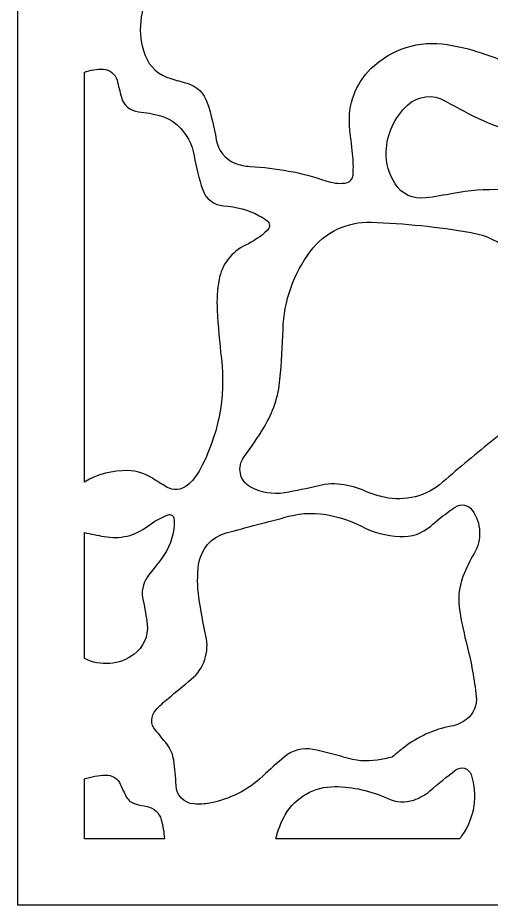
# Model space of a CAD drawing. Header units: centimetres. Extents: x -13.3 to -1.5, y -3.6 to 2.5.
# Drawn here: x -13.328 to -11.699, y -3.636 to -0.581 of the extents above; entities that cross this region are included whole.
import ezdxf

# ---------------------------------------------------------------- set-up
doc = ezdxf.new("R2010")
doc.units = ezdxf.units.CM
doc.header["$MEASUREMENT"] = 0
doc.layers.add('layer 1', color=7, linetype='Continuous')

msp = doc.modelspace()

# ---------------------------------------------------------------- linework, layer by layer
at = {"layer": 'layer 1', "color": 250, "lineweight": 30}
for points, knots in [([(-1.49953, -3.63616), (-1.49953, -3.63616), (-1.49953, 2.47513), (-1.49953, 2.47513), (-1.49953, 2.47513), (-1.49953, 2.47513), (-13.32779, 2.47513), (-13.32779, 2.47513), (-13.32779, 2.47513), (-13.32779, 2.47513), (-13.32779, -3.63616), (-13.32779, -3.63616), (-13.32779, -3.63616), (-13.32779, -3.63616), (-1.49953, -3.63616), (-1.49953, -3.63616)], [0, 0, 0, 0, 0.2, 0.2, 0.2, 0.2, 0.4, 0.4, 0.4, 0.4, 0.6, 0.6, 0.6, 0.6, 1, 1, 1, 1]), ([(-11.08914, -0.74589), (-11.03516, -0.72247), (-10.98696, -0.68755), (-10.94788, -0.64354), (-10.94788, -0.64354), (-10.9318, -0.62547), (-10.9177, -0.60572), (-10.90582, -0.58465), (-10.90582, -0.58465), (-10.88803, -0.55307), (-10.8944, -0.51343), (-10.92123, -0.48907), (-10.92123, -0.48907), (-10.95981, -0.45403), (-11.00372, -0.42539), (-11.05134, -0.40423), (-11.05134, -0.40423), (-11.10802, -0.37905), (-11.16204, -0.34824), (-11.21258, -0.31228), (-11.21258, -0.31228), (-11.26059, -0.27812), (-11.32104, -0.26654), (-11.37827, -0.28055), (-11.37827, -0.28055), (-11.43305, -0.29396), (-11.48619, -0.31338), (-11.5367, -0.33847), (-11.5367, -0.33847), (-11.54937, -0.34476), (-11.56207, -0.351), (-11.5748, -0.35717), (-11.5748, -0.35717), (-11.69521, -0.41551), (-11.82954, -0.43926), (-11.96265, -0.42577), (-11.96265, -0.42577), (-12.01087, -0.42087), (-12.05831, -0.41008), (-12.10389, -0.39363), (-12.10389, -0.39363), (-12.15456, -0.37538), (-12.18655, -0.32518), (-12.18181, -0.27154), (-12.18181, -0.27154), (-12.17696, -0.21708), (-12.17115, -0.16272), (-12.16438, -0.10848), (-12.16438, -0.10848), (-12.1614, -0.08469), (-12.16906, -0.06082), (-12.18532, -0.0432), (-12.18532, -0.0432), (-12.19885, -0.02858), (-12.21703, -0.01912), (-12.23678, -0.01646), (-12.23678, -0.01646), (-12.29128, -0.0091), (-12.34658, -0.02161), (-12.39259, -0.05174), (-12.39259, -0.05174), (-12.41391, -0.0657), (-12.44092, -0.06779), (-12.46413, -0.05728), (-12.46413, -0.05728), (-12.48594, -0.04741), (-12.50723, -0.03644), (-12.52791, -0.02439), (-12.52791, -0.02439), (-12.53936, -0.01774), (-12.55327, -0.01687), (-12.56546, -0.02204), (-12.56546, -0.02204), (-12.57765, -0.02721), (-12.58667, -0.03772), (-12.58985, -0.05057), (-12.58985, -0.05057), (-12.60003, -0.09149), (-12.61123, -0.13215), (-12.62342, -0.17252), (-12.62342, -0.17252), (-12.64157, -0.23257), (-12.68301, -0.28291), (-12.73844, -0.3123), (-12.73844, -0.3123), (-12.80318, -0.34661), (-12.85266, -0.40391), (-12.87715, -0.47296), (-12.87715, -0.47296), (-12.89089, -0.5117), (-12.90012, -0.55188), (-12.90465, -0.59274), (-12.90465, -0.59274), (-12.90908, -0.63259), (-12.90391, -0.67291), (-12.88955, -0.71036), (-12.88955, -0.71036), (-12.87459, -0.74938), (-12.84202, -0.77896), (-12.80174, -0.79008), (-12.80174, -0.79008), (-12.7828, -0.79531), (-12.76388, -0.80065), (-12.74499, -0.80607), (-12.74499, -0.80607), (-12.71215, -0.81551), (-12.68618, -0.84075), (-12.67577, -0.8733), (-12.67577, -0.8733), (-12.66251, -0.91483), (-12.65232, -0.95728), (-12.64529, -1.00031), (-12.64529, -1.00031), (-12.63936, -1.03658), (-12.61499, -1.06711), (-12.58091, -1.0809), (-12.58091, -1.0809), (-12.56407, -1.08772), (-12.54621, -1.09165), (-12.52806, -1.09253), (-12.52806, -1.09253), (-12.43932, -1.09684), (-12.35159, -1.11355), (-12.26748, -1.14218), (-12.26748, -1.14218), (-12.24653, -1.14931), (-12.22433, -1.15197), (-12.20228, -1.15001), (-12.20228, -1.15001), (-12.18701, -1.14864), (-12.17504, -1.13635), (-12.17411, -1.12104), (-12.17411, -1.12104), (-12.17264, -1.09713), (-12.1733, -1.07313), (-12.17609, -1.04933), (-12.17609, -1.04933), (-12.1798, -1.01763), (-12.18311, -0.98589), (-12.18602, -0.95411), (-12.18602, -0.95411), (-12.19278, -0.88038), (-12.16595, -0.80747), (-12.11304, -0.75566), (-12.11304, -0.75566), (-12.04366, -0.68773), (-11.94597, -0.65693), (-11.85015, -0.67271), (-11.85015, -0.67271), (-11.80485, -0.68017), (-11.76029, -0.69162), (-11.71699, -0.7069), (-11.71699, -0.7069), (-11.66219, -0.72627), (-11.60786, -0.747), (-11.55409, -0.76906), (-11.55409, -0.76906), (-11.45952, -0.80785), (-11.35543, -0.81693), (-11.25558, -0.79504), (-11.25558, -0.79504), (-11.199, -0.78265), (-11.14339, -0.76622), (-11.08915, -0.74589)], [0, 0, 0, 0, 0.0238095, 0.0238095, 0.0238095, 0.0238095, 0.047619, 0.047619, 0.047619, 0.047619, 0.0714286, 0.0714286, 0.0714286, 0.0714286, 0.0952381, 0.0952381, 0.0952381, 0.0952381, 0.1190476, 0.1190476, 0.1190476, 0.1190476, 0.1428571, 0.1428571, 0.1428571, 0.1428571, 0.1666667, 0.1666667, 0.1666667, 0.1666667, 0.1904762, 0.1904762, 0.1904762, 0.1904762, 0.2142857, 0.2142857, 0.2142857, 0.2142857, 0.2380952, 0.2380952, 0.2380952, 0.2380952, 0.2619048, 0.2619048, 0.2619048, 0.2619048, 0.2857143, 0.2857143, 0.2857143, 0.2857143, 0.3095238, 0.3095238, 0.3095238, 0.3095238, 0.3333333, 0.3333333, 0.3333333, 0.3333333, 0.3571429, 0.3571429, 0.3571429, 0.3571429, 0.3809524, 0.3809524, 0.3809524, 0.3809524, 0.4047619, 0.4047619, 0.4047619, 0.4047619, 0.4285714, 0.4285714, 0.4285714, 0.4285714, 0.452381, 0.452381, 0.452381, 0.452381, 0.4761905, 0.4761905, 0.4761905, 0.4761905, 0.5, 0.5, 0.5, 0.5, 0.5238095, 0.5238095, 0.5238095, 0.5238095, 0.547619, 0.547619, 0.547619, 0.547619, 0.5714286, 0.5714286, 0.5714286, 0.5714286, 0.5952381, 0.5952381, 0.5952381, 0.5952381, 0.6190476, 0.6190476, 0.6190476, 0.6190476, 0.6428571, 0.6428571, 0.6428571, 0.6428571, 0.6666667, 0.6666667, 0.6666667, 0.6666667, 0.6904762, 0.6904762, 0.6904762, 0.6904762, 0.7142857, 0.7142857, 0.7142857, 0.7142857, 0.7380952, 0.7380952, 0.7380952, 0.7380952, 0.7619048, 0.7619048, 0.7619048, 0.7619048, 0.7857143, 0.7857143, 0.7857143, 0.7857143, 0.8095238, 0.8095238, 0.8095238, 0.8095238, 0.8333333, 0.8333333, 0.8333333, 0.8333333, 0.8571429, 0.8571429, 0.8571429, 0.8571429, 0.8809524, 0.8809524, 0.8809524, 0.8809524, 0.9047619, 0.9047619, 0.9047619, 0.9047619, 0.9285714, 0.9285714, 0.9285714, 0.9285714, 0.952381, 0.952381, 0.952381, 0.952381, 1, 1, 1, 1]), ([(-13.09865, -0.76793), (-13.09865, -0.76793), (-13.09865, -2.17922), (-13.09865, -2.17922), (-13.09865, -2.17922), (-13.05343, -2.15222), (-13.00147, -2.13855), (-12.94881, -2.13981), (-12.94881, -2.13981), (-12.91888, -2.14053), (-12.88972, -2.14957), (-12.86463, -2.16591), (-12.86463, -2.16591), (-12.84857, -2.17637), (-12.83231, -2.1865), (-12.81584, -2.19629), (-12.81584, -2.19629), (-12.79315, -2.20977), (-12.76444, -2.20738), (-12.74432, -2.1903), (-12.74432, -2.1903), (-12.72811, -2.17654), (-12.7145, -2.15999), (-12.70415, -2.14142), (-12.70415, -2.14142), (-12.63834, -2.02345), (-12.61149, -1.88779), (-12.62744, -1.75365), (-12.62744, -1.75365), (-12.63403, -1.69823), (-12.63883, -1.6426), (-12.64182, -1.58686), (-12.64182, -1.58686), (-12.64372, -1.5517), (-12.64152, -1.51642), (-12.63527, -1.48177), (-12.63527, -1.48177), (-12.62596, -1.43017), (-12.59228, -1.38621), (-12.54491, -1.36375), (-12.54491, -1.36375), (-12.51711, -1.35058), (-12.49147, -1.33328), (-12.46885, -1.31243), (-12.46885, -1.31243), (-12.46427, -1.30821), (-12.46173, -1.3022), (-12.4619, -1.29597), (-12.4619, -1.29597), (-12.46206, -1.28974), (-12.46489, -1.28391), (-12.46969, -1.27993), (-12.46969, -1.27993), (-12.47805, -1.27298), (-12.48713, -1.26696), (-12.49677, -1.26194), (-12.49677, -1.26194), (-12.53486, -1.24213), (-12.57667, -1.23056), (-12.61951, -1.22799), (-12.61951, -1.22799), (-12.65255, -1.22601), (-12.6811, -1.20416), (-12.69169, -1.17281), (-12.69169, -1.17281), (-12.7045, -1.13485), (-12.71424, -1.09592), (-12.7208, -1.05639), (-12.7208, -1.05639), (-12.72752, -1.01582), (-12.74759, -0.97867), (-12.77784, -0.95081), (-12.77784, -0.95081), (-12.79464, -0.93533), (-12.8149, -0.92409), (-12.83694, -0.91804), (-12.83694, -0.91804), (-12.86181, -0.91123), (-12.88723, -0.90661), (-12.9129, -0.90423), (-12.9129, -0.90423), (-12.94113, -0.90162), (-12.96462, -0.8814), (-12.97145, -0.85389), (-12.97145, -0.85389), (-12.97629, -0.83437), (-12.98126, -0.81488), (-12.98638, -0.79543), (-12.98638, -0.79543), (-12.99206, -0.77384), (-13.01118, -0.75852), (-13.03349, -0.75773), (-13.03349, -0.75773), (-13.05567, -0.75694), (-13.07778, -0.7604), (-13.09865, -0.76793)], [0, 0, 0, 0, 0.04, 0.04, 0.04, 0.04, 0.08, 0.08, 0.08, 0.08, 0.12, 0.12, 0.12, 0.12, 0.16, 0.16, 0.16, 0.16, 0.2, 0.2, 0.2, 0.2, 0.24, 0.24, 0.24, 0.24, 0.28, 0.28, 0.28, 0.28, 0.32, 0.32, 0.32, 0.32, 0.36, 0.36, 0.36, 0.36, 0.4, 0.4, 0.4, 0.4, 0.44, 0.44, 0.44, 0.44, 0.48, 0.48, 0.48, 0.48, 0.52, 0.52, 0.52, 0.52, 0.56, 0.56, 0.56, 0.56, 0.6, 0.6, 0.6, 0.6, 0.64, 0.64, 0.64, 0.64, 0.68, 0.68, 0.68, 0.68, 0.72, 0.72, 0.72, 0.72, 0.76, 0.76, 0.76, 0.76, 0.8, 0.8, 0.8, 0.8, 0.84, 0.84, 0.84, 0.84, 0.88, 0.88, 0.88, 0.88, 0.92, 0.92, 0.92, 0.92, 1, 1, 1, 1]), ([(-10.99374, -1.03923), (-10.96221, -1.03834), (-10.93086, -1.0343), (-10.90014, -1.02714), (-10.90014, -1.02714), (-10.84394, -1.01404), (-10.78898, -0.99612), (-10.73587, -0.97356), (-10.73587, -0.97356), (-10.70763, -0.96155), (-10.69211, -0.93103), (-10.6991, -0.90116), (-10.6991, -0.90116), (-10.70923, -0.8578), (-10.73686, -0.82061), (-10.77547, -0.79842), (-10.77547, -0.79842), (-10.80581, -0.78098), (-10.84419, -0.78728), (-10.86731, -0.81354), (-10.86731, -0.81354), (-10.88472, -0.83329), (-10.90311, -0.85216), (-10.92239, -0.87009), (-10.92239, -0.87009), (-10.96946, -0.9138), (-11.0304, -0.93962), (-11.09455, -0.94306), (-11.09455, -0.94306), (-11.2005, -0.94873), (-11.30613, -0.95903), (-11.41118, -0.97394), (-11.41118, -0.97394), (-11.46921, -0.98217), (-11.5281, -0.98251), (-11.58622, -0.97495), (-11.58622, -0.97495), (-11.63473, -0.96869), (-11.68203, -0.95515), (-11.7265, -0.9348), (-11.7265, -0.9348), (-11.77076, -0.91456), (-11.81394, -0.89201), (-11.85584, -0.86725), (-11.85584, -0.86725), (-11.89796, -0.84239), (-11.95135, -0.84811), (-11.98718, -0.8814), (-11.98718, -0.8814), (-12.03205, -0.92306), (-12.05831, -0.98093), (-12.0601, -1.04213), (-12.0601, -1.04213), (-12.06124, -1.08127), (-12.05057, -1.11981), (-12.02948, -1.1528), (-12.02948, -1.1528), (-12.00709, -1.18779), (-11.96649, -1.20664), (-11.92531, -1.2011), (-11.92531, -1.2011), (-11.8932, -1.19678), (-11.86123, -1.19155), (-11.82942, -1.18539), (-11.82942, -1.18539), (-11.77491, -1.17481), (-11.71933, -1.17065), (-11.66385, -1.17298), (-11.66385, -1.17298), (-11.60931, -1.17524), (-11.56283, -1.21338), (-11.54985, -1.26639), (-11.54985, -1.26639), (-11.54331, -1.29315), (-11.5332, -1.3189), (-11.51979, -1.34297), (-11.51979, -1.34297), (-11.50861, -1.36304), (-11.48665, -1.3746), (-11.46377, -1.37244), (-11.46377, -1.37244), (-11.44226, -1.37041), (-11.42191, -1.3618), (-11.40547, -1.34777), (-11.40547, -1.34777), (-11.38896, -1.33369), (-11.37825, -1.31401), (-11.37541, -1.2925), (-11.37541, -1.2925), (-11.37121, -1.26071), (-11.36862, -1.22874), (-11.36765, -1.1967), (-11.36765, -1.1967), (-11.36711, -1.17852), (-11.363, -1.16061), (-11.35558, -1.144), (-11.35558, -1.144), (-11.34126, -1.11189), (-11.31262, -1.08838), (-11.27835, -1.08054), (-11.27835, -1.08054), (-11.20764, -1.06438), (-11.13622, -1.05145), (-11.06433, -1.04181), (-11.06433, -1.04181), (-11.04094, -1.03867), (-11.0173, -1.0378), (-10.99374, -1.03923)], [0, 0, 0, 0, 0.0357143, 0.0357143, 0.0357143, 0.0357143, 0.0714286, 0.0714286, 0.0714286, 0.0714286, 0.1071429, 0.1071429, 0.1071429, 0.1071429, 0.1428571, 0.1428571, 0.1428571, 0.1428571, 0.1785714, 0.1785714, 0.1785714, 0.1785714, 0.2142857, 0.2142857, 0.2142857, 0.2142857, 0.25, 0.25, 0.25, 0.25, 0.2857143, 0.2857143, 0.2857143, 0.2857143, 0.3214286, 0.3214286, 0.3214286, 0.3214286, 0.3571429, 0.3571429, 0.3571429, 0.3571429, 0.3928571, 0.3928571, 0.3928571, 0.3928571, 0.4285714, 0.4285714, 0.4285714, 0.4285714, 0.4642857, 0.4642857, 0.4642857, 0.4642857, 0.5, 0.5, 0.5, 0.5, 0.5357143, 0.5357143, 0.5357143, 0.5357143, 0.5714286, 0.5714286, 0.5714286, 0.5714286, 0.6071429, 0.6071429, 0.6071429, 0.6071429, 0.6428571, 0.6428571, 0.6428571, 0.6428571, 0.6785714, 0.6785714, 0.6785714, 0.6785714, 0.7142857, 0.7142857, 0.7142857, 0.7142857, 0.75, 0.75, 0.75, 0.75, 0.7857143, 0.7857143, 0.7857143, 0.7857143, 0.8214286, 0.8214286, 0.8214286, 0.8214286, 0.8571429, 0.8571429, 0.8571429, 0.8571429, 0.8928571, 0.8928571, 0.8928571, 0.8928571, 0.9285714, 0.9285714, 0.9285714, 0.9285714, 1, 1, 1, 1]), ([(-12.12219, -2.2148), (-12.10428, -2.22181), (-12.08585, -2.22741), (-12.06706, -2.23155), (-12.06706, -2.23155), (-11.99566, -2.24725), (-11.9211, -2.22813), (-11.86611, -2.17995), (-11.86611, -2.17995), (-11.80825, -2.12928), (-11.74927, -2.07989), (-11.68923, -2.03182), (-11.68923, -2.03182), (-11.62717, -1.98213), (-11.58545, -1.91149), (-11.57196, -1.83314), (-11.57196, -1.83314), (-11.55197, -1.71712), (-11.55523, -1.59834), (-11.58157, -1.4836), (-11.58157, -1.4836), (-11.59548, -1.423), (-11.63598, -1.37195), (-11.69184, -1.34466), (-11.69184, -1.34466), (-11.71604, -1.33284), (-11.74177, -1.32451), (-11.7683, -1.31992), (-11.7683, -1.31992), (-11.88209, -1.30024), (-11.99709, -1.28839), (-12.1125, -1.28446), (-12.1125, -1.28446), (-12.19412, -1.28169), (-12.27188, -1.31891), (-12.32086, -1.38425), (-12.32086, -1.38425), (-12.37928, -1.46217), (-12.41224, -1.55615), (-12.41525, -1.6535), (-12.41525, -1.6535), (-12.41703, -1.71103), (-12.42056, -1.7685), (-12.42582, -1.82582), (-12.42582, -1.82582), (-12.43115, -1.88387), (-12.44971, -1.93995), (-12.48006, -1.98972), (-12.48006, -1.98972), (-12.50176, -2.0253), (-12.52508, -2.05987), (-12.54993, -2.09333), (-12.54993, -2.09333), (-12.56179, -2.10933), (-12.56622, -2.12964), (-12.5621, -2.14913), (-12.5621, -2.14913), (-12.55797, -2.16862), (-12.54578, -2.18534), (-12.52845, -2.19515), (-12.52845, -2.19515), (-12.4926, -2.2155), (-12.45087, -2.22293), (-12.4102, -2.21621), (-12.4102, -2.21621), (-12.37068, -2.20968), (-12.33144, -2.20157), (-12.29257, -2.1919), (-12.29257, -2.1919), (-12.26405, -2.18481), (-12.23437, -2.18369), (-12.2054, -2.18858), (-12.2054, -2.18858), (-12.17659, -2.19345), (-12.14859, -2.20227), (-12.12219, -2.2148)], [0, 0, 0, 0, 0.05, 0.05, 0.05, 0.05, 0.1, 0.1, 0.1, 0.1, 0.15, 0.15, 0.15, 0.15, 0.2, 0.2, 0.2, 0.2, 0.25, 0.25, 0.25, 0.25, 0.3, 0.3, 0.3, 0.3, 0.35, 0.35, 0.35, 0.35, 0.4, 0.4, 0.4, 0.4, 0.45, 0.45, 0.45, 0.45, 0.5, 0.5, 0.5, 0.5, 0.55, 0.55, 0.55, 0.55, 0.6, 0.6, 0.6, 0.6, 0.65, 0.65, 0.65, 0.65, 0.7, 0.7, 0.7, 0.7, 0.75, 0.75, 0.75, 0.75, 0.8, 0.8, 0.8, 0.8, 0.85, 0.85, 0.85, 0.85, 0.9, 0.9, 0.9, 0.9, 1, 1, 1, 1]), ([(-12.03953, -3.12555), (-12.02618, -3.11452), (-12.01269, -3.10366), (-11.99907, -3.09297), (-11.99907, -3.09297), (-11.95166, -3.05577), (-11.89592, -3.03059), (-11.83667, -3.0196), (-11.83667, -3.0196), (-11.81664, -3.01589), (-11.79787, -3.00722), (-11.78205, -2.99438), (-11.78205, -2.99438), (-11.75907, -2.97575), (-11.74715, -2.94674), (-11.75043, -2.91734), (-11.75043, -2.91734), (-11.75695, -2.85879), (-11.76752, -2.80076), (-11.78205, -2.74367), (-11.78205, -2.74367), (-11.79202, -2.70449), (-11.80052, -2.66495), (-11.80753, -2.62514), (-11.80753, -2.62514), (-11.81467, -2.58462), (-11.81073, -2.5429), (-11.79614, -2.50443), (-11.79614, -2.50443), (-11.78569, -2.47686), (-11.77287, -2.45023), (-11.75786, -2.42485), (-11.75786, -2.42485), (-11.73031, -2.37828), (-11.73278, -2.31991), (-11.7642, -2.27587), (-11.7642, -2.27587), (-11.77761, -2.25709), (-11.80343, -2.25228), (-11.82267, -2.26502), (-11.82267, -2.26502), (-11.83219, -2.27132), (-11.8415, -2.27792), (-11.85059, -2.28481), (-11.85059, -2.28481), (-11.86987, -2.29943), (-11.88864, -2.31469), (-11.90689, -2.33056), (-11.90689, -2.33056), (-11.9362, -2.35606), (-11.97431, -2.36915), (-12.01309, -2.36705), (-12.01309, -2.36705), (-12.05929, -2.36455), (-12.10448, -2.35241), (-12.14571, -2.33144), (-12.14571, -2.33144), (-12.1789, -2.31455), (-12.2141, -2.30199), (-12.25047, -2.29404), (-12.25047, -2.29404), (-12.29823, -2.28362), (-12.34776, -2.28463), (-12.39506, -2.297), (-12.39506, -2.297), (-12.46695, -2.3158), (-12.53877, -2.33484), (-12.61052, -2.35412), (-12.61052, -2.35412), (-12.66134, -2.36779), (-12.69886, -2.41072), (-12.70554, -2.46291), (-12.70554, -2.46291), (-12.71038, -2.50063), (-12.71013, -2.53882), (-12.70478, -2.57647), (-12.70478, -2.57647), (-12.69848, -2.62087), (-12.69034, -2.66499), (-12.68037, -2.70872), (-12.68037, -2.70872), (-12.66775, -2.76398), (-12.68727, -2.82168), (-12.73079, -2.85799), (-12.73079, -2.85799), (-12.75732, -2.88012), (-12.78392, -2.90217), (-12.81057, -2.92415), (-12.81057, -2.92415), (-12.82554, -2.93649), (-12.83968, -2.9498), (-12.8529, -2.96398), (-12.8529, -2.96398), (-12.87111, -2.98354), (-12.87164, -3.01367), (-12.85407, -3.03381), (-12.85407, -3.03381), (-12.84078, -3.04906), (-12.82789, -3.06465), (-12.81541, -3.08058), (-12.81541, -3.08058), (-12.80273, -3.09676), (-12.79441, -3.11593), (-12.79127, -3.13624), (-12.79127, -3.13624), (-12.78677, -3.16527), (-12.78402, -3.19454), (-12.78302, -3.22389), (-12.78302, -3.22389), (-12.78186, -3.25754), (-12.7556, -3.2849), (-12.72202, -3.28736), (-12.72202, -3.28736), (-12.7039, -3.28871), (-12.6857, -3.28773), (-12.66782, -3.28447), (-12.66782, -3.28447), (-12.59916, -3.27194), (-12.53566, -3.23972), (-12.48501, -3.1917), (-12.48501, -3.1917), (-12.46068, -3.16863), (-12.43564, -3.14632), (-12.40994, -3.12479), (-12.40994, -3.12479), (-12.38294, -3.10217), (-12.34716, -3.09294), (-12.31257, -3.09964), (-12.31257, -3.09964), (-12.27565, -3.10679), (-12.23916, -3.1161), (-12.20331, -3.1275), (-12.20331, -3.1275), (-12.16702, -3.13905), (-12.12857, -3.14212), (-12.09091, -3.13647), (-12.09091, -3.13647), (-12.07364, -3.13388), (-12.05653, -3.13033), (-12.03966, -3.12585), (-12.03966, -3.12585), (-12.03966, -3.12585), (-12.03953, -3.12555), (-12.03953, -3.12555)], [0, 0, 0, 0, 0.027027, 0.027027, 0.027027, 0.027027, 0.0540541, 0.0540541, 0.0540541, 0.0540541, 0.0810811, 0.0810811, 0.0810811, 0.0810811, 0.1081081, 0.1081081, 0.1081081, 0.1081081, 0.1351351, 0.1351351, 0.1351351, 0.1351351, 0.1621622, 0.1621622, 0.1621622, 0.1621622, 0.1891892, 0.1891892, 0.1891892, 0.1891892, 0.2162162, 0.2162162, 0.2162162, 0.2162162, 0.2432432, 0.2432432, 0.2432432, 0.2432432, 0.2702703, 0.2702703, 0.2702703, 0.2702703, 0.2972973, 0.2972973, 0.2972973, 0.2972973, 0.3243243, 0.3243243, 0.3243243, 0.3243243, 0.3513514, 0.3513514, 0.3513514, 0.3513514, 0.3783784, 0.3783784, 0.3783784, 0.3783784, 0.4054054, 0.4054054, 0.4054054, 0.4054054, 0.4324324, 0.4324324, 0.4324324, 0.4324324, 0.4594595, 0.4594595, 0.4594595, 0.4594595, 0.4864865, 0.4864865, 0.4864865, 0.4864865, 0.5135135, 0.5135135, 0.5135135, 0.5135135, 0.5405405, 0.5405405, 0.5405405, 0.5405405, 0.5675676, 0.5675676, 0.5675676, 0.5675676, 0.5945946, 0.5945946, 0.5945946, 0.5945946, 0.6216216, 0.6216216, 0.6216216, 0.6216216, 0.6486486, 0.6486486, 0.6486486, 0.6486486, 0.6756757, 0.6756757, 0.6756757, 0.6756757, 0.7027027, 0.7027027, 0.7027027, 0.7027027, 0.7297297, 0.7297297, 0.7297297, 0.7297297, 0.7567568, 0.7567568, 0.7567568, 0.7567568, 0.7837838, 0.7837838, 0.7837838, 0.7837838, 0.8108108, 0.8108108, 0.8108108, 0.8108108, 0.8378378, 0.8378378, 0.8378378, 0.8378378, 0.8648649, 0.8648649, 0.8648649, 0.8648649, 0.8918919, 0.8918919, 0.8918919, 0.8918919, 0.9189189, 0.9189189, 0.9189189, 0.9189189, 0.9459459, 0.9459459, 0.9459459, 0.9459459, 1, 1, 1, 1]), ([(-13.09865, -2.78643), (-13.0437, -2.8144), (-12.97773, -2.80908), (-12.92802, -2.7726), (-12.92802, -2.7726), (-12.89556, -2.74877), (-12.87822, -2.70953), (-12.88253, -2.6695), (-12.88253, -2.6695), (-12.8855, -2.64178), (-12.89031, -2.61429), (-12.89691, -2.5872), (-12.89691, -2.5872), (-12.90382, -2.55889), (-12.89819, -2.52895), (-12.88148, -2.50508), (-12.88148, -2.50508), (-12.87002, -2.48872), (-12.85774, -2.47295), (-12.84467, -2.45784), (-12.84467, -2.45784), (-12.81555, -2.42419), (-12.79669, -2.38291), (-12.79033, -2.33885), (-12.79033, -2.33885), (-12.78862, -2.32703), (-12.78885, -2.315), (-12.791, -2.30324), (-12.791, -2.30324), (-12.79178, -2.29898), (-12.79441, -2.29529), (-12.79818, -2.29315), (-12.79818, -2.29315), (-12.80194, -2.29101), (-12.80644, -2.29063), (-12.8105, -2.29214), (-12.8105, -2.29214), (-12.83572, -2.30146), (-12.85936, -2.31459), (-12.88062, -2.33106), (-12.88062, -2.33106), (-12.92315, -2.36403), (-12.97792, -2.37696), (-13.03071, -2.36653), (-13.03071, -2.36653), (-13.05338, -2.36205), (-13.07602, -2.35749), (-13.09865, -2.35286), (-13.09865, -2.35286), (-13.09865, -2.35286), (-13.09865, -2.78643), (-13.09865, -2.78643)], [0, 0, 0, 0, 0.0714286, 0.0714286, 0.0714286, 0.0714286, 0.1428571, 0.1428571, 0.1428571, 0.1428571, 0.2142857, 0.2142857, 0.2142857, 0.2142857, 0.2857143, 0.2857143, 0.2857143, 0.2857143, 0.3571429, 0.3571429, 0.3571429, 0.3571429, 0.4285714, 0.4285714, 0.4285714, 0.4285714, 0.5, 0.5, 0.5, 0.5, 0.5714286, 0.5714286, 0.5714286, 0.5714286, 0.6428571, 0.6428571, 0.6428571, 0.6428571, 0.7142857, 0.7142857, 0.7142857, 0.7142857, 0.7857143, 0.7857143, 0.7857143, 0.7857143, 0.8571429, 0.8571429, 0.8571429, 0.8571429, 1, 1, 1, 1]), ([(-12.43952, -3.40702), (-12.43952, -3.40702), (-11.80741, -3.40702), (-11.80741, -3.40702), (-11.80741, -3.40702), (-11.80485, -3.40348), (-11.80232, -3.39993), (-11.7998, -3.39636), (-11.7998, -3.39636), (-11.75668, -3.33521), (-11.74503, -3.25733), (-11.76844, -3.18625), (-11.76844, -3.18625), (-11.77185, -3.17592), (-11.78006, -3.16789), (-11.79046, -3.16469), (-11.79046, -3.16469), (-11.80086, -3.16149), (-11.8121, -3.16348), (-11.82072, -3.17012), (-11.82072, -3.17012), (-11.85113, -3.19342), (-11.88091, -3.21751), (-11.91004, -3.24238), (-11.91004, -3.24238), (-11.92635, -3.2563), (-11.94515, -3.26701), (-11.96543, -3.27396), (-11.96543, -3.27396), (-11.99456, -3.2839), (-12.02644, -3.28213), (-12.05429, -3.26902), (-12.05429, -3.26902), (-12.11161, -3.24204), (-12.1741, -3.22789), (-12.23745, -3.22755), (-12.23745, -3.22755), (-12.30743, -3.22719), (-12.37224, -3.26416), (-12.40749, -3.32462), (-12.40749, -3.32462), (-12.42243, -3.35023), (-12.43324, -3.37804), (-12.43952, -3.40702)], [0, 0, 0, 0, 0.0833333, 0.0833333, 0.0833333, 0.0833333, 0.1666667, 0.1666667, 0.1666667, 0.1666667, 0.25, 0.25, 0.25, 0.25, 0.3333333, 0.3333333, 0.3333333, 0.3333333, 0.4166667, 0.4166667, 0.4166667, 0.4166667, 0.5, 0.5, 0.5, 0.5, 0.5833333, 0.5833333, 0.5833333, 0.5833333, 0.6666667, 0.6666667, 0.6666667, 0.6666667, 0.75, 0.75, 0.75, 0.75, 0.8333333, 0.8333333, 0.8333333, 0.8333333, 1, 1, 1, 1]), ([(-12.82323, -3.40702), (-12.82467, -3.38491), (-12.82838, -3.36301), (-12.8343, -3.34166), (-12.8343, -3.34166), (-12.84068, -3.31868), (-12.85937, -3.30121), (-12.88274, -3.29642), (-12.88274, -3.29642), (-12.896, -3.2937), (-12.9092, -3.29073), (-12.92234, -3.2875), (-12.92234, -3.2875), (-12.93607, -3.28413), (-12.94772, -3.27505), (-12.95437, -3.26256), (-12.95437, -3.26256), (-12.96157, -3.24903), (-12.96819, -3.2352), (-12.97423, -3.2211), (-12.97423, -3.2211), (-12.98307, -3.20047), (-13.0036, -3.18734), (-13.02604, -3.18801), (-13.02604, -3.18801), (-13.05079, -3.18875), (-13.07527, -3.19327), (-13.09865, -3.20144), (-13.09865, -3.20144), (-13.09865, -3.20144), (-13.09865, -3.40702), (-13.09865, -3.40702), (-13.09865, -3.40702), (-13.09865, -3.40702), (-12.82323, -3.40702), (-12.82323, -3.40702)], [0, 0, 0, 0, 0.1, 0.1, 0.1, 0.1, 0.2, 0.2, 0.2, 0.2, 0.3, 0.3, 0.3, 0.3, 0.4, 0.4, 0.4, 0.4, 0.5, 0.5, 0.5, 0.5, 0.6, 0.6, 0.6, 0.6, 0.7, 0.7, 0.7, 0.7, 0.8, 0.8, 0.8, 0.8, 1, 1, 1, 1])]:
    msp.add_open_spline(points, degree=3, knots=knots, dxfattribs=at)

doc.saveas('drawing.dxf')
